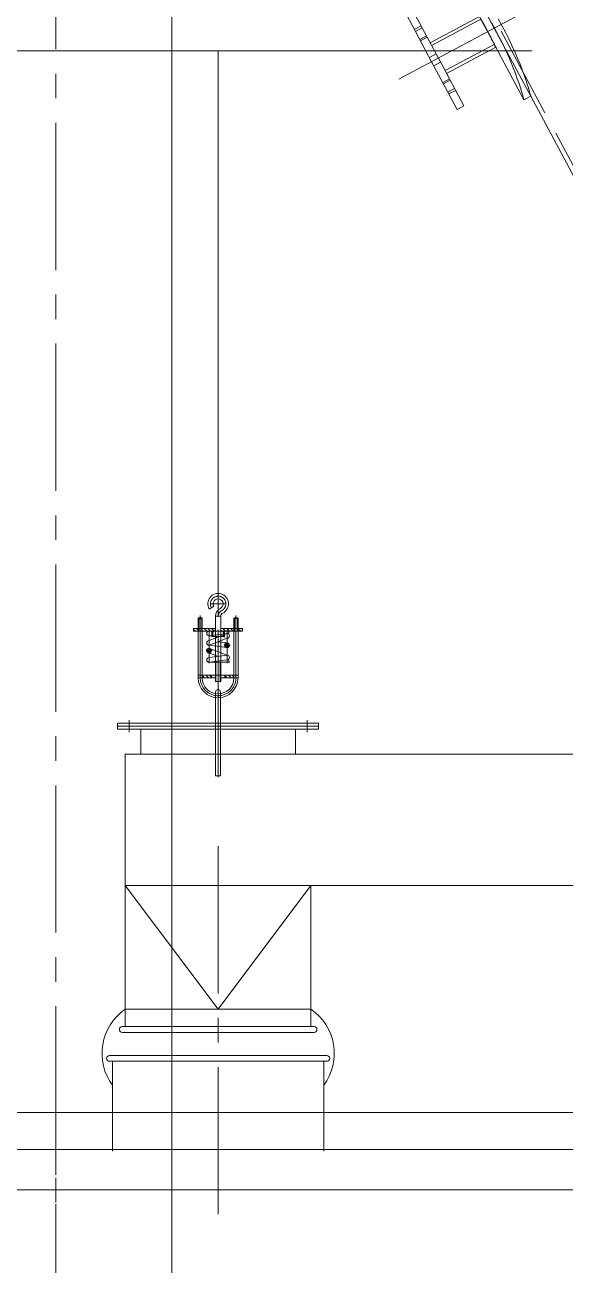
# Model space of a CAD drawing. Header units: millimetres. Extents: x 163705 to 1616509, y 81827 to 302547.
# Drawn here: x 1477146 to 1477844, y 154438 to 156043 of the extents above; entities that cross this region are included whole.
import ezdxf

# ---------------------------------------------------------------- set-up
doc = ezdxf.new("R2010")
doc.units = ezdxf.units.MM
doc.header["$LTSCALE"] = 10
doc.linetypes.add('ACAD_ISO02W100', pattern=[15, 12, -3])
doc.linetypes.add('CENTER2', pattern=[28.575, 19.05, -3.175, 3.175, -3.175])
for name, color, linetype, lineweight in [('1-中心线', 1, 'CENTER2', 0), ('1-剖面线', 8, 'Continuous', 0), ('1-护栏', 4, 'Continuous', 18), ('1-虚线', 8, 'ACAD_ISO02W100', 0), ('1-设备轮廓', 2, 'Continuous', 18), ('1-钢构', 6, 'Continuous', 0)]:
    doc.layers.add(name, color=color, linetype=linetype, lineweight=lineweight)

# ---------------------------------------------------------------- blocks, each defined once
blk = doc.blocks.new('*U269')
blk.add_line((300, 16000), (300, 0))
at = {"layer": '1-中心线'}
blk.add_line((150, 16000), (150, 0), dxfattribs=at)
blk = doc.blocks.new('*X86')
at = {"layer": '1-剖面线', "lineweight": 18}
for p, q in [((-29.9, -23.2), (-32.4, -20.7)), ((-14.8, -25.3), (-19.4, -20.7)), ((-8.2, -25.3), (-12.9, -20.7)), ((-1.7, -25.3), (-6.3, -20.7)), ((17.8, -25.3), (13.2, -20.7)), ((24.3, -25.3), (19.7, -20.7)), ((30.8, -25.3), (26.2, -20.7)), ((43.9, -25.3), (39.7, -21.2)), ((47.2, -22.2), (45.8, -20.7)), ((-34.3, -25.3), (-37.4, -22.2)), ((-21.3, -25.3), (-21.9, -24.7)), ((11.3, -25.3), (9.8, -23.8))]:
    blk.add_line(p, q, dxfattribs=at)
blk = doc.blocks.new('*X87')
at = {"layer": '1-剖面线', "lineweight": 18}
for p, q in [((1.6, -0.3), (1.1, -0.8)), ((2.8, -3.9), (1.1, -5.7)), ((2.8, -8.8), (2.2, -9.5)), ((23, -3.3), (21.3, -5.1)), ((23, -8.2), (21.7, -9.5))]:
    blk.add_line(p, q, dxfattribs=at)
blk = doc.blocks.new('*X89')
at = {"lineweight": 18}
for p, q in [((-0.6, 3.2), (-0.8, 3)), ((1.3, 2.6), (-0.8, 0.5)), ((2.5, 1.5), (0.4, -0.8)), ((3.2, -0.3), (2.8, -0.8))]:
    blk.add_line(p, q, dxfattribs=at)
blk = doc.blocks.new('*X90')
at = {"lineweight": 18}
for p, q in [((-2.8, 0.8), (-3.2, 0.4)), ((-0.4, 0.8), (-2.5, -1.5)), ((0.8, -0.4), (-1.3, -2.6)), ((0.8, -3), (0.6, -3.2))]:
    blk.add_line(p, q, dxfattribs=at)
blk = doc.blocks.new('*X91')
at = {"lineweight": 18}
for p, q in [((0.8, 3), (-2.8, -0.8)), ((0.8, 0.5), (-0.4, -0.8))]:
    blk.add_line(p, q, dxfattribs=at)
blk = doc.blocks.new('*X92')
at = {"lineweight": 18}
for p, q in [((0.4, 0.8), (-0.8, -0.4)), ((2.8, 0.8), (-0.8, -3))]:
    blk.add_line(p, q, dxfattribs=at)
blk = doc.blocks.new('*X93')
at = {"lineweight": 18}
for p, q in [((-1.4, 0.8), (-2.9, -0.8)), ((0.8, 0.6), (-1.8, -2.2)), ((0.8, -1.9), (-0.3, -3.1))]:
    blk.add_line(p, q, dxfattribs=at)
blk = doc.blocks.new('*X94')
at = {"lineweight": 18}
for p, q in [((0, 3.1), (-3.2, -0.2)), ((0.8, 1.5), (-1.4, -0.8))]:
    blk.add_line(p, q, dxfattribs=at)
blk = doc.blocks.new('*X95')
at = {"lineweight": 18}
for p, q in [((0.6, 3), (-0.8, 1.5)), ((2.1, 2), (-0.6, -0.8)), ((3, 0.5), (1.8, -0.8))]:
    blk.add_line(p, q, dxfattribs=at)
blk = doc.blocks.new('*X96')
at = {"lineweight": 18}
for p, q in [((1.8, 0.8), (-0.8, -1.9)), ((-0.6, 0.8), (-0.8, 0.6)), ((3, -0.4), (0.6, -3))]:
    blk.add_line(p, q, dxfattribs=at)
blk = doc.blocks.new('AUDIT_I_240528125021-1')
for p, q in [((19.6, 0), (-15.5, 0)), ((-15.5, -8.1), (15.5, -4)), ((15.5, -4), (-15.5, -16.1)), ((-15.5, -8.1), (0, -10.1)), ((15.5, -12.1), (-15.5, -24.2)), ((15.5, -20.2), (0, -18.1)), ((15, -28.2), (-15.5, -24.2)), ((0, -43.5), (-15.5, -37.4)), ((15.5, -41.5), (-15.5, -45.5)), ((-14.1, -29.7), (15.5, -41.5)), ((-15.5, -53.5), (15.5, -49.5)), ((19.6, -53.5), (-15.5, -53.5))]:
    blk.add_line(p, q)
for centre in [(15.5, -24.2), (-15.5, -33.4)]:
    blk.add_circle(centre, 4.03)
for centre, start, end in [((-15.5, -4), 90, 270), ((15.5, 0), 270, 360), ((-15.5, -20.2), 90, 270), ((15.5, -8.1), 270, 90), ((15.5, -24.2), 270, 90), ((15.5, -45.5), 270, 90), ((-15.5, -49.5), 90, 270), ((15.5, -53.5), 360, 90)]:
    blk.add_arc(centre, 4.03, start, end)
at = {"layer": '1-中心线', "lineweight": 18}
for p, q in [((-15.5, 1.7), (-15.5, -55.3)), ((0, 1.7), (0, -55.3)), ((15.5, 1.7), (15.5, -55.3)), ((-15.5, -13.2), (-15.5, -21.3)), ((-10.4, -33.4), (-20.7, -33.4)), ((20.7, -24.2), (10.4, -24.2)), ((15.5, -36.3), (15.5, -44.3))]:
    blk.add_line(p, q, dxfattribs=at)
at = {"layer": '1-剖面线', "lineweight": 25}
for name, p in [('*X94', (14.7, -23.4)), ('*X95', (16.4, -23.4)), ('*X90', (-16.4, -34.2)), ('*X91', (-16.4, -32.6)), ('*X89', (-14.7, -32.6)), ('*X92', (-14.7, -34.2)), ('*X93', (14.7, -25)), ('*X96', (16.4, -25))]:
    blk.add_blockref(name, p, dxfattribs=at)
blk = doc.blocks.new('*X97')
at = {"layer": '1-剖面线', "lineweight": 18}
for p, q in [((-0.3, -3.5), (-4.3, 0.6)), ((6.2, -3.5), (1.6, 1.1)), ((11.5, -2.3), (8.1, 1.1)), ((38.8, -3.5), (34.5, 0.8)), ((45.3, -3.5), (40.7, 1.1)), ((50.4, -2), (47.2, 1.1))]:
    blk.add_line(p, q, dxfattribs=at)
blk = doc.blocks.new('350w×700正立面')
at = {"lineweight": 18}
for points in [[(1431.9, 711.2), (1430.8, 709.8), (1430.8, 711.2)], [(1443.4, 711.2), (1444.6, 709.8), (1444.6, 711.2)]]:
    blk.add_hatch(color=256, dxfattribs=at).paths.add_polyline_path(points, flags=0)
for p, q in [((1443.3, 743.4), (1449.3, 739.9)), ((1412, 727.6), (1412.9, 728.5)), ((1412, 727.6), (1417.2, 727.6)), ((1412, 650.8), (1412, 727.6)), ((1412.9, 728.5), (1416.3, 728.5)), ((1416.3, 728.5), (1417.2, 727.6)), ((1417.2, 650.8), (1417.2, 727.6)), ((1434.2, 730.7), (1441.1, 730.7)), ((1434.2, 730.7), (1434.2, 646.2)), ((1441.1, 730.7), (1441.1, 646.2)), ((1459.1, 728.5), (1458.2, 727.6)), ((1463.4, 727.6), (1458.2, 727.6)), ((1458.2, 650.8), (1458.2, 727.6)), ((1459.1, 728.5), (1462.5, 728.5)), ((1463.4, 727.6), (1462.5, 728.5)), ((1463.4, 650.8), (1463.4, 727.6)), ((1406, 714.7), (1406, 711.2)), ((1406, 714.7), (1434.2, 714.7)), ((1406, 711.2), (1434.2, 711.2)), ((1417.6, 714.7), (1417.6, 711.2)), ((1429.5, 711.2), (1429.5, 704.3)), ((1430.8, 711.2), (1430.8, 704.3)), ((1430.8, 709.8), (1431.9, 711.2)), ((1441.1, 714.7), (1469.4, 714.7)), ((1441.1, 711.2), (1469.4, 711.2)), ((1441.4, 714.7), (1441.4, 711.2)), ((1444.6, 709.8), (1443.4, 711.2)), ((1444.6, 711.2), (1444.6, 704.3)), ((1445.9, 711.2), (1445.9, 704.3)), ((1469.4, 714.7), (1469.4, 711.2)), ((1429.5, 704.3), (1445.9, 704.3)), ((1417.2, 654.2), (1458.2, 654.2)), ((1417.2, 650.8), (1434.2, 650.8)), ((1429.1, 650.8), (1429.1, 654.2)), ((1434.2, 646.2), (1434.9, 645.6)), ((1434.2, 646.2), (1441.1, 646.2)), ((1440.5, 645.6), (1441.1, 646.2)), ((1441.1, 650.8), (1458.2, 650.8)), ((1446.3, 650.8), (1446.3, 654.2)), ((1434.7, 632.5), (1434.7, 524.2)), ((1441, 632.5), (1441, 524.2)), ((1307.7, 584.4), (1307.7, 592.4)), ((1567.7, 592.4), (1307.7, 592.4)), ((1567.7, 588.4), (1307.7, 588.4)), ((1307.7, 584.4), (1567.7, 584.4)), ((1337.7, 584.4), (1337.7, 552.2)), ((1537.7, 552.4), (1537.7, 584.4)), ((1567.7, 584.4), (1567.7, 592.4)), ((1441, 524.2), (1434.7, 524.2)), ((1437.7, 222.2), (1317.7, 382.2)), ((1557.7, 382.2), (1437.7, 222.2)), ((1317.7, 222.2), (1317.7, 199.7)), ((1317.7, 222.2), (1557.7, 222.2)), ((1557.7, 222.2), (1557.7, 199.7)), ((1301.2, 154.7), (1301.2, 38.4)), ((1574.2, 38.4), (1574.2, 154.7))]:
    blk.add_line(p, q)
blk.add_lwpolyline([(456.3, 382.2), (1557.7, 382.2), (1557.7, 552.2), (456.3, 552.2), (456.3, 382.2)])
blk.add_lwpolyline([(1557.7, 222.2), (1317.7, 222.2), (1317.7, 382.2), (1557.7, 382.2)], close=True)
for points in [[(1561.7, 199.7, -1), (1561.7, 192.2), (1313.7, 192.2, -1), (1313.7, 199.7)], [(1578.2, 162.2, -1), (1578.2, 154.7), (1297.2, 154.7, -1), (1297.2, 162.2)]]:
    blk.add_lwpolyline(points, format="xyb", close=True)
for centre, radius, start, end in [((1437.7, 746.6), 13.4, 330, 243.9583), ((1437.7, 746.6), 6.48, 330, 243.9583), ((1429.9, 730.7), 11.2, 360, 63.9584), ((1429.9, 730.7), 4.32, 360, 63.9584), ((1437.7, 650.8), 25.7, 180, 0), ((1437.7, 650.8), 20.5, 180, 0), ((1437.8, 632.5), 3.18, 0, 180)]:
    blk.add_arc(centre, radius, start, end)
at = {"layer": '1-中心线', "lineweight": 18}
for p, q in [((1437.7, 763), (1437.7, 729.7)), ((1447.8, 746.6), (1427.5, 746.6)), ((1414.6, 649.5), (1414.6, 731.3)), ((1437.7, 522.4), (1437.7, 729.4)), ((1460.8, 649.5), (1460.8, 731.3)), ((1430.1, 712.5), (1430.1, 703)), ((1322.7, 596.1), (1322.7, 580.7)), ((1552.7, 596.1), (1552.7, 580.7)), ((1437.7, 433), (1437.7, -51.8))]:
    blk.add_line(p, q, dxfattribs=at)
for centre, radius, start, end in [((1437.7, 746.6), 9.93, 330, 243.9584), ((1429.9, 730.7), 7.77, 360, 63.9584), ((1437.7, 650.8), 23.1, 180.0006, 0)]:
    blk.add_arc(centre, radius, start, end, dxfattribs=at)
at = {"layer": '1-剖面线'}
for p, q in [((1032.1, 1462.2), (2063.3, 1462.2)), ((1437.7, 746.6), (1437.7, 1462.2))]:
    blk.add_line(p, q, dxfattribs=at)
at = {"layer": '1-护栏'}
for centre, start, end in [((1356.9, 165), 124.4226, 216.5659), ((1518.5, 165), 323.4341, 55.5774)]:
    blk.add_arc(centre, 69.4, start, end, dxfattribs=at)
at = {"layer": '1-虚线', "lineweight": 18}
for p, q in [((1412.6, 711.2), (1412.6, 728.3)), ((1416.5, 711.2), (1416.5, 728.3)), ((1458.9, 711.2), (1458.9, 728.3)), ((1462.7, 711.2), (1462.7, 728.3)), ((1434.9, 671.5), (1434.9, 645.6)), ((1440.5, 671.5), (1440.5, 645.6)), ((1417.2, 654.2), (1412, 654.2)), ((1417.2, 650.8), (1412, 650.8)), ((1458.2, 654.2), (1463.4, 654.2)), ((1458.2, 650.8), (1463.4, 650.8))]:
    blk.add_line(p, q, dxfattribs=at)
at = {"xscale": -0.75, "yscale": 0.75, "zscale": 0.75}
blk.add_blockref('AUDIT_I_240528125021-1', (1437.7, 711.2), dxfattribs=at)
at = {"layer": '1-剖面线', "lineweight": 25, "xscale": -0.75, "yscale": 0.75, "zscale": 0.75}
for name, p in [('*X86', (1441.4, 730.2)), ('*X87', (1446.7, 711.4)), ('*X97', (1455, 653.4))]:
    blk.add_blockref(name, p, dxfattribs=at)
blk = doc.blocks.new('G$CA6482684')
at = {"layer": '1-中心线', "ltscale": 0.4}
blk.add_line((930, 1971.1), (930, 250.1), dxfattribs=at)
at = {"layer": '1-设备轮廓'}
blk.add_line((130, 1761), (1730, 1761), dxfattribs=at)
at = {"layer": '1-钢构'}
blk.add_lwpolyline([(100, 1861), (1760, 1861), (1760, 1813), (100, 1813)], close=True, dxfattribs=at)
blk = doc.blocks.new('A$Cc2962b21')
at = {"lineweight": 18}
for p in [(616.8, 997.4), (711.1, 821)]:
    blk.add_line(p, (711.1, 821), dxfattribs=at)
at = {"layer": '1-中心线'}
blk.add_line((708.3, 932.8), (538.8, 842.2), dxfattribs=at)
at = {"layer": '1-虚线', "lineweight": 18}
for p, q in [((177.8, 1831.5), (952.1, 382.8)), ((616.8, 997.4), (711, 821.2)), ((646.4, 920.8), (582.9, 886.8)), ((644.6, 924.3), (665.8, 884.6)), ((569.3, 912.3), (560.5, 907.6)), ((570.7, 909.8), (561.9, 905)), ((567.5, 894.5), (576.3, 899.2)), ((568.5, 892.6), (577.3, 897.3)), ((600.4, 854.2), (663.9, 888.1)), ((663.9, 888.2), (665.8, 884.6)), ((665.8, 884.6), (665.8, 884.6)), ((588.8, 875.8), (580, 871.1)), ((585.7, 860.5), (594.5, 865.2)), ((606, 843.7), (597.2, 839)), ((607, 841.8), (598.2, 837.1)), ((603.8, 826.5), (612.6, 831.3)), ((605.2, 824), (614, 828.7))]:
    blk.add_line(p, q, dxfattribs=at)
at = {"layer": '1-虚线', "lineweight": 18, "flags": 128}
for points in [[(644.6, 924.3), (644.6, 924.3), (644.7, 924), (645.2, 923.2), (646, 921.8), (647.1, 920), (648.4, 917.8), (649.9, 915.1), (651.5, 912.2), (653.3, 909), (655.1, 905.7), (656.9, 902.3), (658.6, 899.1), (660.2, 895.9), (661.7, 893), (663, 890.4), (664, 888.3), (664.8, 886.5), (665.4, 885.4), (665.7, 884.7), (665.7, 884.7)], [(646.5, 920.8), (646.4, 920.8), (646.6, 920.5), (647, 919.8), (647.6, 918.7), (648.5, 917.2), (649.6, 915.3), (650.8, 913.1), (652.2, 910.7), (653.6, 908.1), (655.1, 905.4), (656.5, 902.6), (657.9, 899.9), (659.3, 897.3), (660.5, 895), (661.6, 892.8), (662.4, 891.1), (663.1, 889.7), (663.6, 888.7), (663.8, 888.2), (663.9, 888.2)]]:
    blk.add_lwpolyline(points, dxfattribs=at)
at = {"layer": '1-设备轮廓'}
for p, q in [((591.7, 870.5), (558.7, 932.2)), ((582.8, 865.8), (549.9, 927.5)), ((644.6, 924.3), (581.1, 890.3)), ((602.3, 850.7), (665.8, 884.6)), ((665.8, 884.6), (702.3, 816.3)), ((624.7, 808.8), (591.7, 870.5)), ((615.8, 804.1), (582.8, 865.8)), ((702.3, 816.3), (711.1, 821)), ((711, 821.2), (946.8, 380)), ((615.8, 804.1), (624.7, 808.8))]:
    blk.add_line(p, q, dxfattribs=at)
at = {"layer": '1-设备轮廓', "flags": 128}
for points in [[(669, 921.3), (673.7, 912.8), (678.3, 904.1), (682.7, 895.4), (686.8, 886.8), (690.6, 878.5), (694.1, 870.3), (697.3, 862.6), (700.1, 855.3), (702.6, 848.4), (704.7, 842.2), (706.5, 836.7), (708, 831.9), (709.2, 828), (710, 824.8), (710.7, 822.6), (711, 821.3), (711.1, 821)], [(660.1, 916.6), (664.9, 908), (669.5, 899.4), (673.9, 890.7), (678, 882.1), (681.8, 873.7), (685.3, 865.6), (688.5, 857.8), (691.3, 850.5), (693.7, 843.7), (695.9, 837.5), (697.7, 832), (699.1, 827.2), (700.3, 823.2), (701.2, 820.1), (701.9, 817.9), (702.2, 816.6), (702.3, 816.3)]]:
    blk.add_lwpolyline(points, dxfattribs=at)

msp = doc.modelspace()

# ---------------------------------------------------------------- block references
msp.add_blockref('A$Cc2962b21', (1477088.824, 155129.632))
at = {"layer": '1-设备轮廓'}
for name, p in [('350w×700正立面', (1475537.955, 154547.408)), ('G$CA6482684', (1476255.648, 152774.832))]:
    msp.add_blockref(name, p, dxfattribs=at)
at = {"layer": '1-设备轮廓', "xscale": -1}
msp.add_blockref('350w×700正立面', (1478833.319, 154547.385), dxfattribs=at)
at = {"layer": '1-钢构'}
msp.add_blockref('*U269', (1477035.648, 143059.632), dxfattribs=at)

doc.saveas('drawing.dxf')
